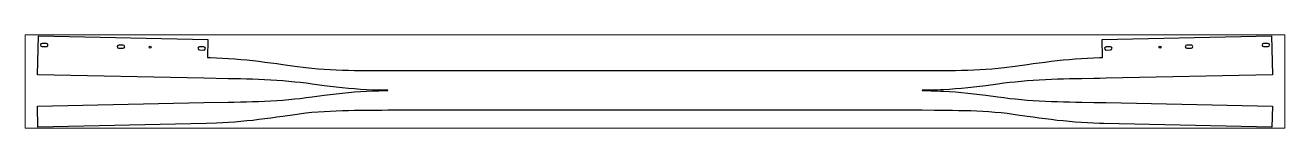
# Paper-space layout 'Layout1' of a CAD drawing. Header units: millimetres. Extents: x 0 to 257, y 88 to 107.
# The model-space entities are those that its viewports show. They can reach past a viewport. Long polylines and large blocks are cut down to what shows.
import ezdxf

# ---------------------------------------------------------------- set-up
doc = ezdxf.new("R2010")
doc.units = ezdxf.units.MM
doc.header["$LTSCALE"] = 25
doc.layers.add('3_Pezzi', color=7, linetype='Continuous')
doc.layers.add('5_Bulloni', color=7, linetype='Continuous')

msp = doc.modelspace()

# ---------------------------------------------------------------- linework, layer by layer
at = {"layer": '3_Pezzi', "color": 3, "linetype": 'Continuous'}
for p, q in [((0, 22.8), (2.8, 152.8)), ((2.8, 152.8), (567.8, 140.5)), ((567.8, 140.5), (566.6, 80.4)), ((3549.8, 140.5), (4114.8, 152.8)), ((3551.1, 80.4), (3549.8, 140.5)), ((4114.8, 152.8), (4117.6, 22.8)), ((566.6, 80.4), (576.7, 80.2)), ((576.7, 80.2), (596.8, 79.5)), ((596.8, 79.5), (617, 78.5)), ((617, 78.5), (637.2, 77.3)), ((637.2, 77.3), (657.4, 75.9)), ((657.4, 75.9), (677.5, 74.2)), ((677.5, 74.2), (697.6, 72.3)), ((697.6, 72.3), (717.7, 70.1)), ((717.7, 70.1), (737.8, 67.8)), ((737.8, 67.8), (757.8, 65.3)), ((757.8, 65.3), (777.9, 62.6)), ((777.9, 62.6), (797.9, 59.8)), ((797.9, 59.8), (817.9, 56.9)), ((817.9, 56.9), (857.8, 51.1)), ((857.8, 51.1), (895, 46.4)), ((895, 46.4), (915.1, 44.3)), ((915.1, 44.3), (935.3, 42.5)), ((935.3, 42.5), (955.5, 41.1)), ((3162.2, 41.1), (3182.4, 42.5)), ((3182.4, 42.5), (3202.5, 44.3)), ((3202.5, 44.3), (3222.6, 46.4)), ((3222.6, 46.4), (3259.8, 51.1)), ((3259.8, 51.1), (3299.8, 56.9)), ((3299.8, 56.9), (3319.8, 59.8)), ((3319.8, 59.8), (3339.8, 62.6)), ((3339.8, 62.6), (3359.8, 65.3)), ((3359.8, 65.3), (3379.9, 67.8)), ((3379.9, 67.8), (3399.9, 70.1)), ((3399.9, 70.1), (3420, 72.3)), ((3420, 72.3), (3440.1, 74.2)), ((3440.1, 74.2), (3460.3, 75.9)), ((3460.3, 75.9), (3480.4, 77.3)), ((3480.4, 77.3), (3500.6, 78.5)), ((3500.6, 78.5), (3520.8, 79.5)), ((3520.8, 79.5), (3541, 80.2)), ((3541, 80.2), (3551.1, 80.4)), ((554.9, 10.7), (0, 22.8)), ((635.8, 9.3), (554.9, 10.7)), ((656, 8.9), (635.8, 9.3)), ((676.2, 8.5), (656, 8.9)), ((696.4, 8), (676.2, 8.5)), ((716.7, 7.4), (696.4, 8)), ((736.9, 6.7), (716.7, 7.4)), ((757.2, 5.8), (736.9, 6.7)), ((777.5, 4.7), (757.2, 5.8)), ((797.7, 3.5), (777.5, 4.7)), ((817.9, 2), (797.7, 3.5)), ((838.1, 0.3), (817.9, 2)), ((858.2, -1.7), (838.1, 0.3)), ((955.5, 41.1), (975.9, 40)), ((975.9, 40), (996.1, 39.1)), ((996.1, 39.1), (1016.3, 38.4)), ((1016.3, 38.4), (1036.5, 37.9)), ((1036.5, 37.9), (1056.7, 37.4)), ((1056.7, 37.4), (1076.9, 37.1)), ((1076.9, 37.1), (1097.1, 36.9)), ((1097.1, 36.9), (1117.3, 36.7)), ((1117.3, 36.7), (1137.5, 36.6)), ((1137.5, 36.6), (1157.7, 36.6)), ((1157.7, 36.6), (1167.8, 36.5)), ((1167.8, 36.5), (2949.9, 36.5)), ((2949.9, 36.5), (2970.1, 36.6)), ((2970.1, 36.6), (2980.2, 36.6)), ((2980.2, 36.6), (3000.4, 36.7)), ((3000.4, 36.7), (3020.6, 36.9)), ((3020.6, 36.9), (3040.8, 37.1)), ((3040.8, 37.1), (3061, 37.4)), ((3061, 37.4), (3081.2, 37.9)), ((3081.2, 37.9), (3101.4, 38.4)), ((3101.4, 38.4), (3121.5, 39.1)), ((3121.5, 39.1), (3141.9, 40)), ((3141.9, 40), (3162.2, 41.1)), ((3279.5, 0.3), (3259.4, -1.7)), ((3299.7, 2), (3279.5, 0.3)), ((3319.9, 3.5), (3299.7, 2)), ((3340.1, 4.7), (3319.9, 3.5)), ((3360.4, 5.8), (3340.1, 4.7)), ((3380.7, 6.7), (3360.4, 5.8)), ((3400.9, 7.4), (3380.7, 6.7)), ((3421.2, 8), (3400.9, 7.4)), ((3441.4, 8.5), (3421.2, 8)), ((3461.7, 8.9), (3441.4, 8.5)), ((3481.9, 9.3), (3461.7, 8.9)), ((3522.3, 10), (3481.9, 9.3)), ((3542.5, 10.3), (3522.3, 10)), ((3562.7, 10.7), (3542.5, 10.3)), ((4117.6, 22.8), (3562.7, 10.7)), ((875.4, -3.5), (858.2, -1.7)), ((895.5, -5.9), (875.4, -3.5)), ((915.6, -8.4), (895.5, -5.9)), ((955.8, -14), (915.6, -8.4)), ((975.9, -16.6), (955.8, -14)), ((996.1, -19.1), (975.9, -16.6)), ((975.9, -43.4), (996.1, -40.9)), ((1016.2, -21.3), (996.1, -19.1)), ((996.1, -40.9), (1016.2, -38.7)), ((1036.4, -23.3), (1016.2, -21.3)), ((1016.2, -38.7), (1036.4, -36.7)), ((1056.6, -25), (1036.4, -23.3)), ((1036.4, -36.7), (1056.6, -35)), ((1076.8, -26.5), (1056.6, -25)), ((1056.6, -35), (1076.8, -33.5)), ((1097, -27.6), (1076.8, -26.5)), ((1076.8, -33.5), (1097, -32.4)), ((1117.3, -28.5), (1097, -27.6)), ((1097, -32.4), (1117.3, -31.5)), ((1127.4, -28.9), (1117.3, -28.5)), ((1117.3, -31.5), (1127.4, -31.2)), ((1137.5, -29.1), (1127.4, -28.9)), ((1127.4, -31.2), (1137.5, -30.9)), ((1147.6, -29.3), (1137.5, -29.1)), ((1137.5, -30.9), (1147.6, -30.7)), ((1157.7, -29.4), (1147.6, -29.3)), ((1147.6, -30.7), (1157.7, -30.6)), ((1167.8, -29.4), (1157.7, -29.4)), ((1157.7, -30.6), (1167.8, -30.6)), ((1167.8, -30.6), (1167.8, -29.4)), ((2960, -29.4), (2949.9, -29.4)), ((2949.9, -29.4), (2949.9, -30.6)), ((2949.9, -30.6), (2960, -30.6)), ((2970.1, -29.3), (2960, -29.4)), ((2960, -30.6), (2970.1, -30.7)), ((2980.2, -29.1), (2970.1, -29.3)), ((2970.1, -30.7), (2980.2, -30.9)), ((2990.3, -28.9), (2980.2, -29.1)), ((2980.2, -30.9), (2990.3, -31.2)), ((3000.4, -28.5), (2990.3, -28.9)), ((2990.3, -31.2), (3000.4, -31.5)), ((3010.5, -28.1), (3000.4, -28.5)), ((3000.4, -31.5), (3010.5, -31.9)), ((3020.6, -27.6), (3010.5, -28.1)), ((3010.5, -31.9), (3020.6, -32.4)), ((3040.8, -26.5), (3020.6, -27.6)), ((3020.6, -32.4), (3040.8, -33.5)), ((3061, -25), (3040.8, -26.5)), ((3040.8, -33.5), (3061, -35)), ((3081.2, -23.3), (3061, -25)), ((3061, -35), (3081.2, -36.7)), ((3101.4, -21.3), (3081.2, -23.3)), ((3081.2, -36.7), (3101.4, -38.7)), ((3121.6, -19.1), (3101.4, -21.3)), ((3101.4, -38.7), (3121.6, -40.9)), ((3141.7, -16.6), (3121.6, -19.1)), ((3121.6, -40.9), (3141.7, -43.4)), ((3161.8, -14), (3141.7, -16.6)), ((3202.1, -8.4), (3161.8, -14)), ((3222.2, -5.9), (3202.1, -8.4)), ((3242.2, -3.5), (3222.2, -5.9)), ((3259.4, -1.7), (3242.2, -3.5)), ((0, -82.8), (554.9, -70.8)), ((1.5, -152.8), (0, -82.8)), ((554.9, -70.8), (635.8, -69.3)), ((635.8, -69.3), (656, -68.9)), ((656, -68.9), (676.2, -68.5)), ((676.2, -68.5), (696.4, -68)), ((696.4, -68), (716.7, -67.4)), ((716.7, -67.4), (736.9, -66.7)), ((736.9, -66.7), (757.2, -65.8)), ((757.2, -65.8), (777.5, -64.7)), ((777.5, -64.7), (797.7, -63.5)), ((797.7, -63.5), (817.9, -62)), ((817.9, -62), (838.1, -60.3)), ((838.1, -60.3), (858.2, -58.3)), ((858.2, -58.3), (875.4, -56.5)), ((875.4, -56.5), (895.5, -54.1)), ((895.5, -54.1), (915.6, -51.6)), ((915.6, -51.6), (955.8, -46)), ((955.8, -46), (975.9, -43.4)), ((3141.7, -43.4), (3161.8, -46)), ((3161.8, -46), (3202.1, -51.6)), ((3202.1, -51.6), (3222.2, -54.1)), ((3222.2, -54.1), (3242.2, -56.5)), ((3242.2, -56.5), (3259.4, -58.3)), ((3259.4, -58.3), (3279.5, -60.3)), ((3279.5, -60.3), (3299.7, -62)), ((3299.7, -62), (3319.9, -63.5)), ((3319.9, -63.5), (3340.1, -64.7)), ((3340.1, -64.7), (3360.4, -65.8)), ((3360.4, -65.8), (3380.7, -66.7)), ((3380.7, -66.7), (3400.9, -67.4)), ((3400.9, -67.4), (3421.2, -68)), ((3421.2, -68), (3441.4, -68.5)), ((3441.4, -68.5), (3461.7, -68.9)), ((3461.7, -68.9), (3481.9, -69.3)), ((3481.9, -69.3), (3522.3, -70)), ((3522.3, -70), (3542.5, -70.4)), ((3542.5, -70.4), (3562.7, -70.8)), ((3562.7, -70.8), (4117.6, -82.8)), ((4117.6, -82.8), (4116.1, -152.8)), ((757.8, -125.3), (737.8, -127.8)), ((777.9, -122.6), (757.8, -125.3)), ((797.9, -119.8), (777.9, -122.6)), ((817.9, -116.9), (797.9, -119.8)), ((857.8, -111.1), (817.9, -116.9)), ((895, -106.4), (857.8, -111.1)), ((915.1, -104.3), (895, -106.4)), ((935.3, -102.6), (915.1, -104.3)), ((955.5, -101.1), (935.3, -102.6)), ((975.7, -100), (955.5, -101.1)), ((996.1, -99.1), (975.7, -100)), ((1016.3, -98.4), (996.1, -99.1)), ((1036.5, -97.9), (1016.3, -98.4)), ((1056.7, -97.5), (1036.5, -97.9)), ((1076.9, -97.1), (1056.7, -97.5)), ((1097.1, -96.9), (1076.9, -97.1)), ((1117.3, -96.7), (1097.1, -96.9)), ((1137.5, -96.6), (1117.3, -96.7)), ((1147.6, -96.6), (1137.5, -96.6)), ((1167.8, -96.5), (1147.6, -96.6)), ((2949.9, -96.5), (1167.8, -96.5)), ((2990.3, -96.7), (2949.9, -96.5)), ((3010.5, -96.8), (2990.3, -96.7)), ((3030.7, -97), (3010.5, -96.8)), ((3050.9, -97.3), (3030.7, -97)), ((3071.1, -97.7), (3050.9, -97.3)), ((3091.3, -98.1), (3071.1, -97.7)), ((3111.4, -98.8), (3091.3, -98.1)), ((3131.6, -99.5), (3111.4, -98.8)), ((3152.1, -100.6), (3131.6, -99.5)), ((3172.3, -101.8), (3152.1, -100.6)), ((3192.4, -103.4), (3172.3, -101.8)), ((3212.6, -105.3), (3192.4, -103.4)), ((3232.7, -107.6), (3212.6, -105.3)), ((3259.8, -111.1), (3232.7, -107.6)), ((3299.8, -116.9), (3259.8, -111.1)), ((3319.8, -119.8), (3299.8, -116.9)), ((3339.8, -122.6), (3319.8, -119.8)), ((3359.8, -125.3), (3339.8, -122.6)), ((3379.9, -127.8), (3359.8, -125.3)), ((561.9, -140.6), (1.5, -152.8)), ((596.8, -139.5), (561.9, -140.6)), ((617, -138.5), (596.8, -139.5)), ((637.2, -137.3), (617, -138.5)), ((657.4, -135.9), (637.2, -137.3)), ((677.5, -134.2), (657.4, -135.9)), ((697.6, -132.3), (677.5, -134.2)), ((717.7, -130.1), (697.6, -132.3)), ((737.8, -127.8), (717.7, -130.1)), ((3399.9, -130.1), (3379.9, -127.8)), ((3420, -132.3), (3399.9, -130.1)), ((3440.1, -134.2), (3420, -132.3)), ((3460.3, -135.9), (3440.1, -134.2)), ((3480.4, -137.3), (3460.3, -135.9)), ((3500.6, -138.5), (3480.4, -137.3)), ((3520.8, -139.5), (3500.6, -138.5)), ((3541, -140.2), (3520.8, -139.5)), ((3555.8, -140.6), (3541, -140.2)), ((4116.1, -152.8), (3555.8, -140.6))]:
    msp.add_line(p, q, dxfattribs=at)
at = {"layer": '5_Bulloni', "color": 4, "linetype": 'Continuous'}
for p, q in [((29.5, 127.4), (15, 127.7)), ((4102.6, 127.7), (4088.1, 127.4)), ((14.8, 117.2), (29.3, 116.9)), ((270.7, 111.6), (285.2, 111.3)), ((285.5, 121.8), (271, 122.1)), ((540, 105.8), (554.5, 105.5)), ((554.7, 116), (540.2, 116.3)), ((3577.4, 116.3), (3562.9, 116)), ((3563.2, 105.5), (3577.7, 105.8)), ((3846.7, 122.1), (3832.2, 121.8)), ((3832.4, 111.3), (3846.9, 111.6)), ((4088.3, 116.9), (4102.8, 117.2))]:
    msp.add_line(p, q, dxfattribs=at)
at = {"layer": '5_Bulloni', "color": 2, "linetype": 'Continuous'}
for centre in [(375.1, 114.6), (3742.6, 114.6)]:
    msp.add_circle(centre, 3.25, dxfattribs=at)
at = {"layer": '5_Bulloni', "color": 4, "linetype": 'Continuous'}
for centre, start, end in [((14.9, 122.5), 88.7562, 268.7562), ((29.4, 122.2), 268.7562, 88.7562), ((4088.2, 122.2), 91.2417, 271.2417), ((4102.7, 122.5), 271.2417, 91.2417), ((270.9, 116.9), 88.7563, 268.7563), ((285.4, 116.6), 268.7563, 88.756), ((540.1, 111), 88.7563, 268.7563), ((554.6, 110.7), 268.7563, 88.7563), ((3563, 110.7), 91.2444, 271.2417), ((3577.5, 111), 271.2417, 91.2417), ((3832.3, 116.6), 91.2417, 271.2417), ((3846.8, 116.9), 271.2417, 91.2444)]:
    msp.add_arc(centre, 5.25, start, end, dxfattribs=at)

psp = doc.layouts.get("Layout1")

# ---------------------------------------------------------------- viewports
at = {"layer": '0'}
psp.add_viewport(center=(128.5, 97.5), size=(257, 19.0681), view_center_point=(2058.82, 0), view_height=311.61797, dxfattribs=at)

doc.saveas('drawing.dxf')
